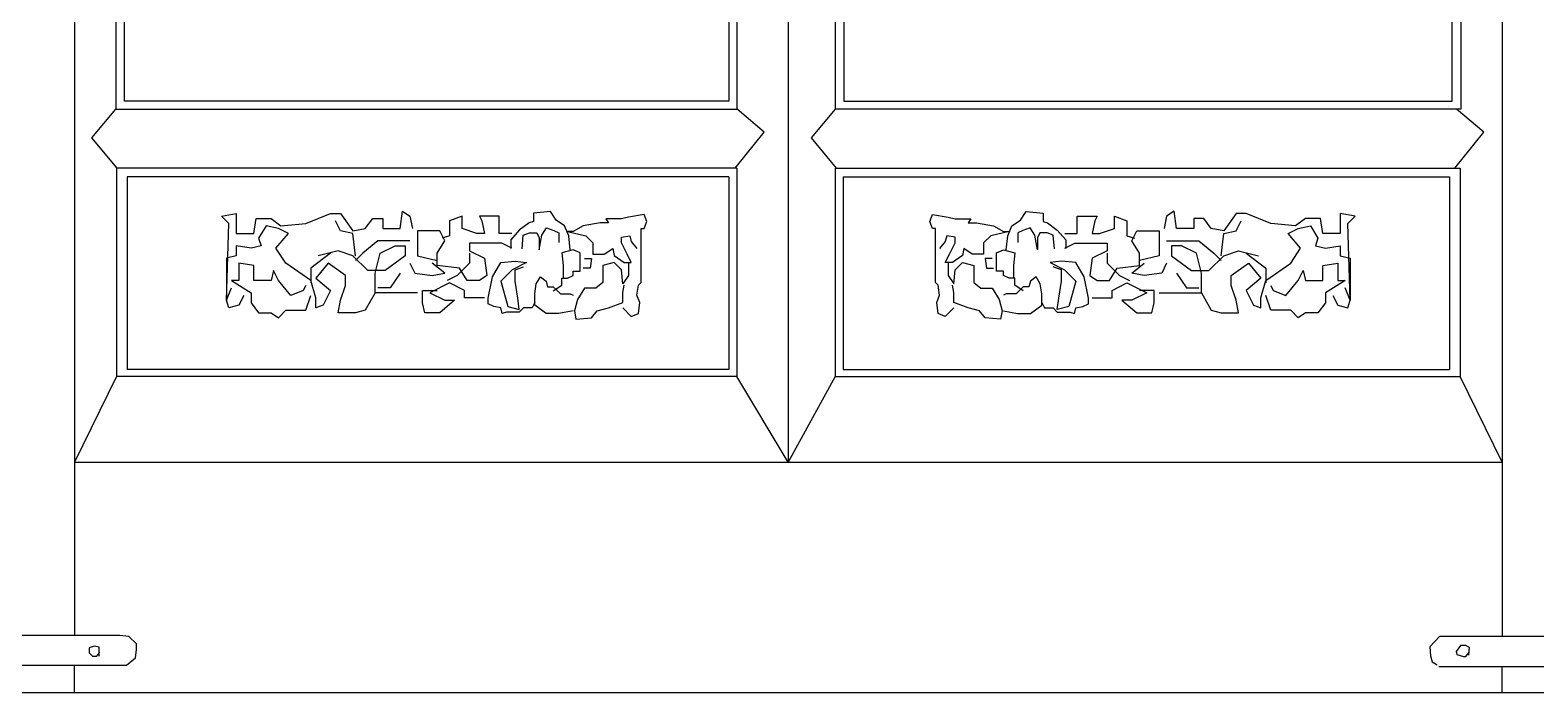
# Model space of a CAD drawing. Extents: x 1684 to 4686, y 4591 to 8092.
# Drawn here: x 2725 to 3639, y 4591 to 4993 of the extents above; entities that cross this region are included whole.
import ezdxf

# ---------------------------------------------------------------- set-up
doc = ezdxf.new("R2010")
doc.units = 0
doc.header["$MEASUREMENT"] = 0
for name, color, linetype in [('2', 2, 'CONTINUOUS'), ('3', 3, 'CONTINUOUS'), ('7', 7, 'CONTINUOUS')]:
    doc.layers.add(name, color=color, linetype=linetype)

msp = doc.modelspace()

# ---------------------------------------------------------------- linework, layer by layer
at = {"layer": '2'}
msp.add_line((4685.7, 4591.16), (1684.16, 4591.16), dxfattribs=at)
at = {"layer": '3'}
for p, q in [((2776.8, 5570.48), (2776.8, 4945.29)), ((3153.87, 4945.29), (3153.87, 5570.48)), ((3213.56, 4945.29), (3213.56, 5570.48)), ((3593.07, 5570.48), (3593.07, 4945.29)), ((2762.16, 4927.89), (2776.8, 4945.29)), ((2776.8, 4945.29), (3153.87, 4945.29)), ((3170.27, 4931.28), (3153.87, 4945.29)), ((3198.92, 4927.89), (3213.56, 4945.29)), ((3593.07, 4945.29), (3213.56, 4945.29)), ((3585.87, 4946.79), (3585.87, 4946.79)), ((3607.03, 4931.28), (3590.63, 4945.29)), ((2777.45, 4909.54), (2762.16, 4927.89)), ((3152.68, 4909.54), (3170.27, 4931.28)), ((3214.21, 4909.54), (3198.92, 4927.89)), ((3589.44, 4909.54), (3607.03, 4931.28)), ((3153.76, 4909.54), (2777.07, 4909.54)), ((2777.07, 4909.54), (2777.07, 4783.12)), ((3153.76, 4909.54), (3153.76, 4783.12)), ((3213.4, 4909.54), (3592.8, 4909.54)), ((3213.4, 4909.54), (3213.4, 4783.12)), ((3592.8, 4909.54), (3592.8, 4783.12)), ((2777.07, 4783.12), (2751.59, 4731.1)), ((3153.76, 4783.12), (2777.07, 4783.12)), ((3184.93, 4731.1), (3153.76, 4783.12)), ((3213.4, 4783.12), (3184.93, 4731.1)), ((3213.4, 4783.12), (3592.8, 4783.12)), ((3618.28, 4731.1), (3592.8, 4783.12))]:
    msp.add_line(p, q, dxfattribs=at)
for points in [[(2934.2, 4833.79), (2928.18, 4823.26), (2922.15, 4821.76), (2911.61, 4821.76), (2913.12, 4829.28), (2916.13, 4838.31), (2916.13, 4844.32), (2905.59, 4851.84), (2898.06, 4842.82), (2907.09, 4835.3), (2902.58, 4826.27), (2898.06, 4824.77), (2898.06, 4830.78), (2895.05, 4841.31), (2879.99, 4851.84), (2873.96, 4860.87), (2881.49, 4869.89), (2875.47, 4872.9), (2867.94, 4874.41), (2863.42, 4866.89), (2864.93, 4862.37), (2858.91, 4860.87), (2849.87, 4862.37), (2849.87, 4856.36), (2843.85, 4854.85), (2843.85, 4841.31), (2843.85, 4829.28), (2845.35, 4875.91), (2840.84, 4880.42), (2849.87, 4881.93), (2849.87, 4869.89), (2860.41, 4869.89), (2861.92, 4878.92), (2870.95, 4878.92), (2876.98, 4874.41), (2892.03, 4875.91), (2907.09, 4881.93), (2913.12, 4881.93), (2920.65, 4871.4), (2928.18, 4872.9), (2932.69, 4878.92), (2938.72, 4878.92), (2938.72, 4872.9), (2949.26, 4872.9), (2950.76, 4883.43), (2955.28, 4880.42), (2956.79, 4872.9)], [(3052.61, 4859.87), (3051.75, 4868.46), (3049.17, 4874.48), (3044, 4877.92), (3040.56, 4883.07), (3030.24, 4882.22), (3030.24, 4877.06), (3027.65, 4876.2), (3021.63, 4871.9), (3016.47, 4865.88), (3016.47, 4860.73)], [(3084.45, 4824.63), (3089.61, 4819.47), (3093.91, 4821.19), (3094.77, 4828.06), (3093.05, 4832.36), (3093.91, 4838.38), (3095.63, 4840.1), (3095.63, 4872.76), (3097.35, 4872.76), (3099.08, 4877.06), (3097.35, 4881.36), (3087.89, 4879.64), (3083.59, 4878.78), (3074.12, 4878.78), (3075.84, 4876.2), (3070.68, 4876.2), (3060.35, 4874.48), (3054.33, 4871.04), (3050.89, 4871.04), (3062.07, 4868.46), (3066.38, 4864.16), (3066.38, 4857.29), (3073.26, 4857.29), (3078.42, 4860.73), (3079.28, 4856.43), (3085.31, 4852.13), (3089.61, 4852.13), (3087.03, 4857.29), (3083.59, 4864.16), (3083.59, 4867.6), (3088.75, 4868.46), (3089.61, 4865.02), (3093.05, 4860.73)], [(3285.42, 4824.63), (3280.25, 4819.47), (3275.95, 4821.19), (3275.09, 4828.06), (3276.81, 4832.36), (3275.95, 4838.38), (3274.23, 4840.1), (3274.23, 4872.76), (3272.51, 4872.76), (3270.79, 4877.06), (3272.51, 4881.36), (3281.97, 4879.64), (3286.28, 4878.78), (3295.74, 4878.78), (3294.02, 4876.2), (3299.18, 4876.2), (3309.51, 4874.48), (3315.53, 4871.04), (3318.98, 4871.04), (3307.79, 4868.46), (3303.49, 4864.16), (3303.49, 4857.29), (3296.6, 4857.29), (3291.44, 4860.73), (3290.58, 4856.43), (3284.56, 4852.13), (3280.25, 4852.13), (3282.83, 4857.29), (3286.28, 4864.16), (3286.28, 4867.6), (3281.11, 4868.46), (3280.25, 4865.02), (3276.81, 4860.73)], [(3317.25, 4859.87), (3318.12, 4868.46), (3320.7, 4874.48), (3325.86, 4877.92), (3329.3, 4883.07), (3339.63, 4882.22), (3339.63, 4877.06), (3342.21, 4876.2), (3348.23, 4871.9), (3353.4, 4865.88), (3353.4, 4860.73)], [(3435.67, 4833.79), (3441.69, 4823.26), (3447.71, 4821.76), (3458.25, 4821.76), (3456.75, 4829.28), (3453.74, 4838.31), (3453.74, 4844.32), (3464.28, 4851.84), (3471.81, 4842.82), (3462.77, 4835.3), (3467.29, 4826.27), (3471.81, 4824.77), (3471.81, 4830.78), (3474.82, 4841.31), (3489.88, 4851.84), (3495.9, 4860.87), (3488.37, 4869.89), (3494.39, 4872.9), (3501.92, 4874.41), (3506.44, 4866.89), (3504.93, 4862.37), (3510.96, 4860.87), (3519.99, 4862.37), (3519.99, 4856.36), (3526.02, 4854.85), (3526.02, 4841.31), (3526.02, 4829.28), (3524.51, 4875.91), (3529.03, 4880.42), (3519.99, 4881.93), (3519.99, 4869.89), (3509.45, 4869.89), (3507.95, 4878.92), (3498.91, 4878.92), (3492.89, 4874.41), (3477.83, 4875.91), (3462.77, 4881.93), (3456.75, 4881.93), (3449.22, 4871.4), (3441.69, 4872.9), (3437.17, 4878.92), (3431.15, 4878.92), (3431.15, 4872.9), (3420.61, 4872.9), (3419.1, 4883.43), (3414.58, 4880.42), (3413.08, 4872.9)], [(2922.15, 4856.36), (2920.65, 4869.89), (2913.12, 4871.4), (2910.1, 4877.41)], [(3017.02, 4869.89), (3009.49, 4869.89), (3009.49, 4880.42), (2997.44, 4880.42), (2998.95, 4877.41), (3000.46, 4869.89), (2995.94, 4869.89), (2986.9, 4872.9), (2986.9, 4880.42), (2979.37, 4877.41), (2979.37, 4872.9), (2979.37, 4868.39), (2974.86, 4866.89)], [(3023.34, 4860.59), (3024.08, 4868.76), (3027.8, 4870.24), (3032.26, 4870.24), (3033.74, 4867.27), (3033.74, 4859.85), (3035.23, 4868.76), (3038.2, 4873.21), (3042.67, 4871.73), (3045.64, 4870.24), (3045.64, 4864.3)], [(3346.53, 4860.59), (3345.79, 4868.76), (3342.07, 4870.24), (3337.61, 4870.24), (3336.12, 4867.27), (3336.12, 4859.85), (3334.63, 4868.76), (3331.66, 4873.21), (3327.2, 4871.73), (3324.22, 4870.24), (3324.22, 4864.3)], [(3352.84, 4869.89), (3360.37, 4869.89), (3360.37, 4880.42), (3372.42, 4880.42), (3370.91, 4877.41), (3369.41, 4869.89), (3373.93, 4869.89), (3382.96, 4872.9), (3382.96, 4880.42), (3390.49, 4877.41), (3390.49, 4872.9), (3390.49, 4868.39), (3395.01, 4866.89)], [(3447.71, 4856.36), (3449.22, 4869.89), (3456.75, 4871.4), (3459.76, 4877.41)], [(2955.28, 4865.38), (2935.7, 4865.38), (2926.67, 4857.86), (2922.15, 4853.35)], [(3017.02, 4860.87), (3011, 4863.88), (2997.44, 4863.88), (2991.42, 4863.88), (2991.42, 4859.36), (3000.46, 4854.85), (3001.96, 4844.32), (2997.44, 4841.31), (2989.92, 4841.31), (2985.4, 4848.83), (2971.84, 4850.34), (2971.84, 4857.86), (2976.36, 4865.38), (2973.35, 4871.4), (2959.8, 4871.4), (2959.8, 4856.36), (2971.84, 4853.35)], [(3352.84, 4860.87), (3358.87, 4863.88), (3372.42, 4863.88), (3378.44, 4863.88), (3378.44, 4859.36), (3369.41, 4854.85), (3367.9, 4844.32), (3372.42, 4841.31), (3379.95, 4841.31), (3384.47, 4848.83), (3398.02, 4850.34), (3398.02, 4857.86), (3393.5, 4865.38), (3396.51, 4871.4), (3410.07, 4871.4), (3410.07, 4856.36), (3398.02, 4853.35)], [(3414.58, 4865.38), (3434.16, 4865.38), (3443.19, 4857.86), (3447.71, 4853.35)], [(2907.09, 4857.86), (2895.05, 4848.83), (2895.05, 4839.81)], [(2934.2, 4833.79), (2934.2, 4845.83), (2937.21, 4857.86), (2946.25, 4862.37), (2952.27, 4862.37), (2952.27, 4856.36), (2940.22, 4847.33), (2929.68, 4847.33), (2920.65, 4856.36), (2911.61, 4859.36), (2899.56, 4856.36)], [(2991.42, 4857.86), (2991.42, 4851.84), (2983.89, 4844.32), (2977.87, 4841.31)], [(3042.28, 4834.94), (3047.45, 4838.38), (3047.45, 4842.68), (3050.89, 4842.68), (3054.33, 4844.4), (3054.33, 4846.97), (3058.63, 4846.97), (3058.63, 4852.13), (3058.63, 4858.15), (3054.33, 4859.87), (3047.45, 4858.15), (3048.31, 4850.41), (3048.31, 4842.68)], [(3061.21, 4854.71), (3065.52, 4854.71), (3064.66, 4848.69), (3060.35, 4848.69)], [(3308.65, 4854.71), (3304.35, 4854.71), (3305.21, 4848.69), (3309.51, 4848.69)], [(3327.58, 4834.94), (3322.42, 4838.38), (3322.42, 4842.68), (3318.98, 4842.68), (3315.53, 4844.4), (3315.53, 4846.97), (3311.23, 4846.97), (3311.23, 4852.13), (3311.23, 4858.15), (3315.53, 4859.87), (3322.42, 4858.15), (3321.56, 4850.41), (3321.56, 4842.68)], [(3378.44, 4857.86), (3378.44, 4851.84), (3385.97, 4844.32), (3392, 4841.31)], [(3435.67, 4833.79), (3435.67, 4845.83), (3432.65, 4857.86), (3423.62, 4862.37), (3417.6, 4862.37), (3417.6, 4856.36), (3429.64, 4847.33), (3440.18, 4847.33), (3449.22, 4856.36), (3458.25, 4859.36), (3470.3, 4856.36)], [(3462.77, 4857.86), (3474.82, 4848.83), (3474.82, 4839.81)], [(2892.03, 4838.31), (2890.53, 4835.3), (2883, 4832.29), (2875.47, 4841.31), (2872.46, 4847.33), (2870.95, 4841.31), (2860.41, 4841.31), (2860.41, 4850.34), (2851.38, 4851.84), (2851.38, 4841.31), (2846.86, 4841.31), (2858.91, 4833.79), (2858.91, 4827.78), (2863.42, 4821.76), (2870.95, 4821.76), (2875.47, 4818.75), (2879.99, 4823.26), (2892.03, 4823.26), (2895.05, 4832.29)], [(2949.26, 4845.83), (2943.23, 4836.8), (2935.7, 4836.8)], [(2955.28, 4851.84), (2958.29, 4845.83), (2968.83, 4844.32), (2976.36, 4845.83), (2968.83, 4851.84)], [(3031.1, 4828.06), (3029.38, 4824.63), (3024.21, 4824.63), (3021.63, 4822.05), (3013.89, 4822.05), (3011.31, 4821.19), (3010.45, 4824.63), (3006.14, 4825.49), (3002.7, 4827.2), (3002.7, 4830.64), (3005.28, 4843.54), (3010.45, 4852.13), (3019.05, 4852.99), (3025.93, 4852.13), (3017.33, 4847.83), (3010.45, 4840.96), (3014.75, 4825.49), (3021.63, 4823.77), (3020.77, 4830.64), (3019.05, 4840.96), (3019.05, 4847.83), (3024.21, 4849.55)], [(3087.89, 4852.13), (3087.89, 4844.4), (3084.45, 4839.24), (3083.59, 4847.83), (3079.28, 4852.13), (3072.4, 4850.41), (3072.4, 4843.54), (3072.4, 4840.1), (3068.1, 4836.66), (3064.66, 4836.66), (3061.21, 4836.66), (3056.91, 4829.78), (3055.19, 4822.91), (3056.05, 4817.75), (3065.52, 4818.61), (3068.96, 4822.91), (3075.84, 4824.63), (3084.45, 4828.06), (3084.45, 4834.08), (3085.31, 4838.38)], [(3281.97, 4852.13), (3281.97, 4844.4), (3285.42, 4839.24), (3286.28, 4847.83), (3290.58, 4852.13), (3297.46, 4850.41), (3297.46, 4843.54), (3297.46, 4840.1), (3301.77, 4836.66), (3305.21, 4836.66), (3308.65, 4836.66), (3312.95, 4829.78), (3314.67, 4822.91), (3313.81, 4817.75), (3304.35, 4818.61), (3300.91, 4822.91), (3294.02, 4824.63), (3285.42, 4828.06), (3285.42, 4834.08), (3284.56, 4838.38)], [(3338.77, 4828.06), (3340.49, 4824.63), (3345.65, 4824.63), (3348.23, 4822.05), (3355.98, 4822.05), (3358.56, 4821.19), (3359.42, 4824.63), (3363.72, 4825.49), (3367.16, 4827.2), (3367.16, 4830.64), (3364.58, 4843.54), (3359.42, 4852.13), (3350.81, 4852.99), (3343.93, 4852.13), (3352.53, 4847.83), (3359.42, 4840.96), (3355.12, 4825.49), (3348.23, 4823.77), (3349.09, 4830.64), (3350.81, 4840.96), (3350.81, 4847.83), (3345.65, 4849.55)], [(3414.58, 4851.84), (3411.57, 4845.83), (3401.03, 4844.32), (3393.5, 4845.83), (3401.03, 4851.84)], [(3420.61, 4845.83), (3426.63, 4836.8), (3434.16, 4836.8)], [(3477.83, 4838.31), (3479.34, 4835.3), (3486.86, 4832.29), (3494.39, 4841.31), (3497.41, 4847.33), (3498.91, 4841.31), (3509.45, 4841.31), (3509.45, 4850.34), (3518.49, 4851.84), (3518.49, 4841.31), (3523.01, 4841.31), (3510.96, 4833.79), (3510.96, 4827.78), (3506.44, 4821.76), (3498.91, 4821.76), (3494.39, 4818.75), (3489.88, 4823.26), (3477.83, 4823.26), (3474.82, 4832.29)], [(2854.39, 4832.29), (2851.38, 4826.27), (2845.35, 4824.77), (2843.85, 4829.28), (2846.86, 4836.8)], [(3000.46, 4830.78), (2988.41, 4830.78), (2988.41, 4835.3), (2979.37, 4839.81), (2967.33, 4833.79), (2976.36, 4829.28), (2982.39, 4829.28), (2973.35, 4821.76), (2964.32, 4821.76), (2962.81, 4827.78), (2962.81, 4835.3), (2971.84, 4835.3)], [(3054.33, 4822.91), (3045.73, 4821.19), (3037.98, 4821.19), (3031.1, 4826.34), (3031.1, 4833.22), (3031.96, 4839.24), (3034.54, 4843.54), (3037.98, 4840.96), (3038.84, 4837.52), (3042.28, 4837.52), (3044, 4835.8), (3046.59, 4833.22), (3052.61, 4833.22), (3054.33, 4832.36)], [(3315.53, 4822.91), (3324.14, 4821.19), (3331.88, 4821.19), (3338.77, 4826.34), (3338.77, 4833.22), (3337.91, 4839.24), (3335.32, 4843.54), (3331.88, 4840.96), (3331.02, 4837.52), (3327.58, 4837.52), (3325.86, 4835.8), (3323.28, 4833.22), (3317.25, 4833.22), (3315.53, 4832.36)], [(3369.41, 4830.78), (3381.45, 4830.78), (3381.45, 4835.3), (3390.49, 4839.81), (3402.54, 4833.79), (3393.5, 4829.28), (3387.48, 4829.28), (3396.51, 4821.76), (3405.55, 4821.76), (3407.05, 4827.78), (3407.05, 4835.3), (3398.02, 4835.3)], [(3515.48, 4832.29), (3518.49, 4826.27), (3524.51, 4824.77), (3526.02, 4829.28), (3523.01, 4836.8)], [(2959.8, 4833.79), (2934.2, 4833.79)], [(3410.07, 4833.79), (3435.67, 4833.79)], [(2655.77, 4607.87), (2783.18, 4607.87), (2788.7, 4612.38), (2789.2, 4617.39), (2789.2, 4620.89), (2784.69, 4625.4), (2779.17, 4625.9), (2655.77, 4625.9), (2650.26, 4620.39), (2651.26, 4613.38), (2652.76, 4610.37), (2656.27, 4608.37)], [(3579.78, 4607.25), (3705.74, 4607.25), (3710.74, 4611.34), (3710.28, 4617.7), (3710.28, 4621.79), (3707.56, 4624.51), (3704.83, 4625.42), (3580.23, 4625.42), (3574.32, 4619.06), (3574.78, 4613.61), (3575.69, 4609.98), (3578.87, 4608.16)], [(2766.63, 4613.38), (2766.63, 4618.89), (2763.62, 4619.39), (2760.61, 4618.39), (2760.61, 4615.38), (2762.62, 4613.38), (2765.12, 4613.38), (2767.13, 4615.88)], [(3597.97, 4614.07), (3598.42, 4618.61), (3596.15, 4619.97), (3592.97, 4619.97), (3590.24, 4616.34), (3590.69, 4614.52), (3594.79, 4613.16), (3596.15, 4613.16), (3597.97, 4615.43)]]:
    msp.add_lwpolyline(points, dxfattribs=at)
at = {"layer": '7', "color": 7}
for p, q in [((2751.59, 6769.32), (2751.59, 4625.9)), ((3184.93, 6766.08), (3184.93, 4731.1)), ((3184.93, 6766.08), (3184.93, 4731.1)), ((3618.28, 6762.84), (3618.28, 4625.42)), ((2751.59, 4731.1), (3618.28, 4731.1)), ((2751.59, 4591.16), (2751.59, 4607.87)), ((3618.28, 4591.16), (3618.28, 4607.25))]:
    msp.add_line(p, q, dxfattribs=at)
at = {"layer": '7'}
for p, q in [((2781.94, 4950.14), (2781.94, 5565.58)), ((3148.86, 5565.58), (3148.86, 4950.14)), ((3218.56, 5565.58), (3218.56, 4950.14)), ((3587.93, 4950.14), (3587.93, 5565.58)), ((3148.86, 4950.14), (2781.94, 4950.14)), ((3218.56, 4950.14), (3587.93, 4950.14)), ((3148.84, 4904.18), (2783.62, 4904.18)), ((2783.62, 4904.18), (2783.62, 4787.41)), ((3148.84, 4904.18), (3148.84, 4787.41)), ((3218.32, 4904.18), (3586.25, 4904.18)), ((3218.32, 4904.18), (3218.32, 4787.41)), ((3586.25, 4904.18), (3586.25, 4787.41)), ((3148.84, 4787.41), (2783.62, 4787.41)), ((3218.32, 4787.41), (3586.25, 4787.41))]:
    msp.add_line(p, q, dxfattribs=at)

doc.saveas('drawing.dxf')
